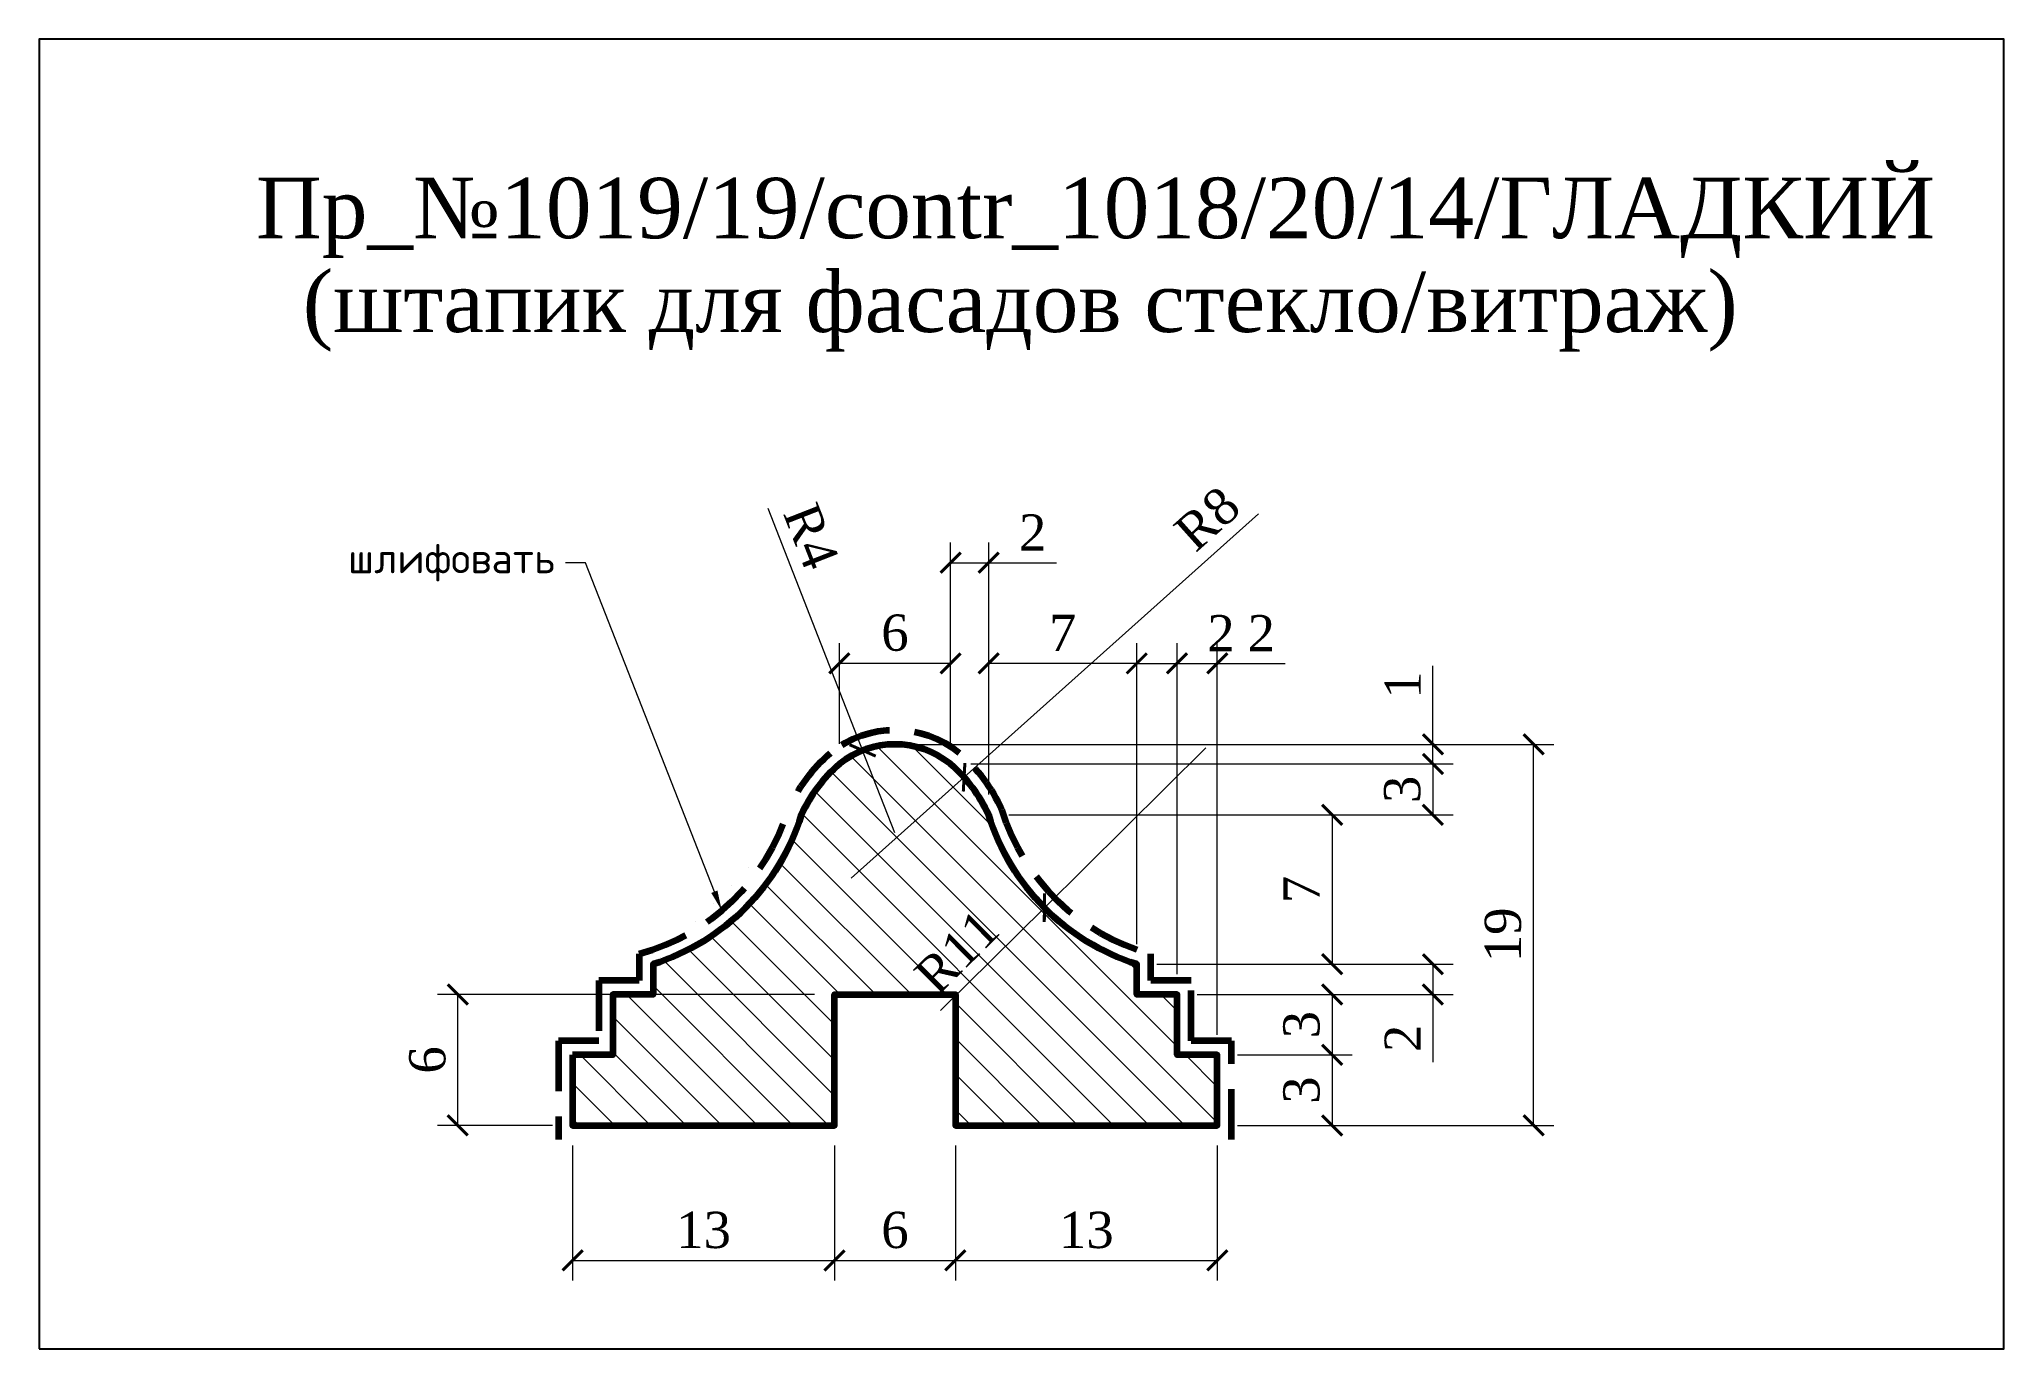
# Model space of a CAD drawing. Header units: millimetres. Extents: x 304796.6 to 304894.1, y -93094.1 to -93029.1.
import ezdxf
from ezdxf import colors
from ezdxf.entities.mleader import LeaderData, LeaderLine
from ezdxf.math import Vec2, Vec3

# ---------------------------------------------------------------- set-up
doc = ezdxf.new("R2010")
doc.units = ezdxf.units.MM
doc.header["$MEASUREMENT"] = 0
doc.linetypes.add('HIDDEN', pattern=[0.375, 0.25, -0.125])
doc.layers.add('Outside panel', color=7, linetype='Continuous', lineweight=18, true_color=0x7f5e57)
for name, color, linetype, lineweight in [('линия 50', 1, 'Continuous', 211), ('служебный слой РАЗМЕРЫ', 7, 'Continuous', 9), ('ШТАМП', 7, 'Continuous', 5)]:
    doc.layers.add(name, color=color, linetype=linetype, lineweight=lineweight)
doc.layers.add('размеры в модели', color=7, linetype='Continuous')
doc.styles.get("Standard").update_dxf_attribs({"font": 'times.ttf'})
doc.styles.add('ЕСКД профили текст', font='isocpeur.ttf')
doc.dimstyles.new('M_1', dxfattribs={"dimtxt": 1.8, "dimasz": 1, "dimexe": 1, "dimexo": 1, "dimgap": 0.6, "dimtad": 1, "dimdec": 0, "dimdsep": 46, "dimtxsty": 'Standard', "dimblk": 'ARCHTICK', "dimcen": -5, "dimclrd": 7, "dimclre": 7, "dimclrt": 7, "dimadec": 0, "dimazin": 0, "dimtfac": 1, "dimtdec": 0, "dimtmove": 0, "dimatfit": 3, "dimfxl": 1, "dimtolj": 1, "dimtzin": 0, "dimlwd": 5, "dimlwe": 5, "dimarcsym": 0})

# ---------------------------------------------------------------- blocks, each defined once
blk = doc.blocks.new('_ArchTick')
at = {"color": 0, "linetype": 'ByBlock', "const_width": 0.15}
blk.add_lwpolyline([(-0.5, -0.5), (0.5, 0.5)], dxfattribs=at)
blk = doc.blocks.new('*D13')
at = {"layer": 'Defpoints', "color": 0, "ltscale": 1000, "transparency": 16777216}
for p in [(304854.538, -93064.235), (304846.525, -93072.171)]:
    blk.add_point(p, dxfattribs=at)
at = {"layer": 'размеры в модели', "color": 7, "lineweight": 5, "ltscale": 1000, "transparency": 16777216}
for p in [(304854.538, -93064.235), (304841.366, -93077.28)]:
    blk.add_line(p, (304846.525, -93072.171), dxfattribs=at)
at = {"layer": 'размеры в модели', "color": 7, "lineweight": 5, "ltscale": 1000, "transparency": 16777216, "rotation": 44.72285677720224}
blk.add_blockref('_ArchTick', (304846.525, -93072.171), dxfattribs=at)
at = {"layer": 'размеры в модели', "color": 7, "ltscale": 1000, "transparency": 16777216, "insert": (304842.179, -93074.363), "char_height": 1.8, "attachment_point": 5, "rotation": 44.72286}
blk.add_mtext('\\A1;R11', dxfattribs=at)
blk = doc.blocks.new('*D14')
at = {"layer": 'Defpoints', "color": 0, "ltscale": 1000, "transparency": 16777216}
for p in [(304842.54, -93065.699), (304836.943, -93070.704)]:
    blk.add_point(p, dxfattribs=at)
at = {"layer": 'размеры в модели', "color": 7, "lineweight": 5, "ltscale": 1000, "transparency": 16777216}
for p in [(304857.157, -93052.629), (304836.943, -93070.704)]:
    blk.add_line(p, (304842.54, -93065.699), dxfattribs=at)
at = {"layer": 'размеры в модели', "color": 7, "lineweight": 5, "ltscale": 1000, "transparency": 16777216, "rotation": 221.8026846502654}
blk.add_blockref('_ArchTick', (304842.54, -93065.699), dxfattribs=at)
at = {"layer": 'размеры в модели', "color": 7, "ltscale": 1000, "transparency": 16777216, "insert": (304854.617, -93052.866), "char_height": 1.8, "attachment_point": 5, "rotation": 41.80268}
blk.add_mtext('\\A1;R8', dxfattribs=at)
blk = doc.blocks.new('*D15')
at = {"layer": 'Defpoints', "color": 0, "ltscale": 1000, "transparency": 16777216}
for p in [(304837.506, -93064.365), (304839.109, -93068.459)]:
    blk.add_point(p, dxfattribs=at)
at = {"layer": 'размеры в модели', "color": 7, "lineweight": 5, "ltscale": 1000, "transparency": 16777216}
for p in [(304832.796, -93052.339), (304839.109, -93068.459)]:
    blk.add_line(p, (304837.506, -93064.365), dxfattribs=at)
at = {"layer": 'размеры в модели', "color": 7, "lineweight": 5, "ltscale": 1000, "transparency": 16777216, "rotation": 291.385567467679}
blk.add_blockref('_ArchTick', (304837.506, -93064.365), dxfattribs=at)
at = {"layer": 'размеры в модели', "color": 7, "ltscale": 1000, "transparency": 16777216, "insert": (304834.952, -93053.731), "char_height": 1.8, "attachment_point": 5, "rotation": 291.38557}
blk.add_mtext('\\A1;R4', dxfattribs=at)
blk = doc.blocks.new('*D6')
at = {"layer": 'Defpoints', "color": 0, "ltscale": 1000, "transparency": 16777216}
for p in [(304839.109, -93064.063), (304865.809, -93064.063), (304841.869, -93065.038)]:
    blk.add_point(p, dxfattribs=at)
at = {"layer": 'размеры в модели', "color": 7, "lineweight": 5, "ltscale": 1000, "transparency": 16777216}
for p, q in [((304865.809, -93064.063), (304865.809, -93060.17)), ((304840.109, -93064.063), (304866.809, -93064.063)), ((304865.809, -93065.038), (304865.809, -93064.063)), ((304842.869, -93065.038), (304866.809, -93065.038)), ((304865.809, -93065.038), (304865.809, -93066.038))]:
    blk.add_line(p, q, dxfattribs=at)
for p, rotation in [((304865.809, -93064.063), 270), ((304865.809, -93065.038), 90)]:
    blk.add_blockref('_ArchTick', p, dxfattribs=dict(at, rotation=rotation))
at = {"layer": 'размеры в модели', "color": 7, "ltscale": 1000, "transparency": 16777216, "insert": (304864.309, -93061.116), "char_height": 1.8, "attachment_point": 5, "rotation": 90}
blk.add_mtext('\\A1;1', dxfattribs=at)
blk = doc.blocks.new('*D7')
at = {"layer": 'Defpoints', "color": 0, "ltscale": 1000, "transparency": 16777216}
for p in [(304839.109, -93064.063), (304870.809, -93064.063), (304855.109, -93082.979)]:
    blk.add_point(p, dxfattribs=at)
at = {"layer": 'размеры в модели', "color": 7, "lineweight": 5, "ltscale": 1000, "transparency": 16777216}
for p, q in [((304840.109, -93064.063), (304871.809, -93064.063)), ((304870.809, -93082.979), (304870.809, -93064.063)), ((304856.109, -93082.979), (304871.809, -93082.979))]:
    blk.add_line(p, q, dxfattribs=at)
for p, rotation in [((304870.809, -93064.063), 90), ((304870.809, -93082.979), 270)]:
    blk.add_blockref('_ArchTick', p, dxfattribs=dict(at, rotation=rotation))
at = {"layer": 'размеры в модели', "color": 7, "ltscale": 1000, "transparency": 16777216, "insert": (304869.29, -93073.521), "char_height": 1.8, "attachment_point": 5, "rotation": 90}
blk.add_mtext('\\A1;19', dxfattribs=at)
blk = doc.blocks.new('*D8')
at = {"layer": 'Defpoints', "color": 0, "ltscale": 1000, "transparency": 16777216}
for p in [(304855.109, -93079.479), (304855.109, -93082.979), (304860.809, -93082.979)]:
    blk.add_point(p, dxfattribs=at)
at = {"layer": 'размеры в модели', "color": 7, "lineweight": 5, "ltscale": 1000, "transparency": 16777216}
for p, q in [((304856.109, -93079.479), (304861.809, -93079.479)), ((304860.809, -93079.479), (304860.809, -93082.979)), ((304856.109, -93082.979), (304861.809, -93082.979))]:
    blk.add_line(p, q, dxfattribs=at)
for p, rotation in [((304860.809, -93079.479), 90), ((304860.809, -93082.979), 270)]:
    blk.add_blockref('_ArchTick', p, dxfattribs=dict(at, rotation=rotation))
at = {"layer": 'размеры в модели', "color": 7, "ltscale": 1000, "transparency": 16777216, "insert": (304859.293, -93081.229), "char_height": 1.8, "attachment_point": 5, "rotation": 90}
blk.add_mtext('\\A1;3', dxfattribs=at)
blk = doc.blocks.new('*D9')
at = {"layer": 'Defpoints', "color": 0, "ltscale": 1000, "transparency": 16777216}
for p in [(304853.109, -93076.479), (304855.109, -93079.479), (304860.809, -93079.479)]:
    blk.add_point(p, dxfattribs=at)
at = {"layer": 'размеры в модели', "color": 7, "lineweight": 5, "ltscale": 1000, "transparency": 16777216}
for p, q in [((304854.109, -93076.479), (304861.809, -93076.479)), ((304860.809, -93076.479), (304860.809, -93079.479)), ((304856.109, -93079.479), (304861.809, -93079.479))]:
    blk.add_line(p, q, dxfattribs=at)
for p, rotation in [((304860.809, -93076.479), 90), ((304860.809, -93079.479), 270)]:
    blk.add_blockref('_ArchTick', p, dxfattribs=dict(at, rotation=rotation))
at = {"layer": 'размеры в модели', "color": 7, "ltscale": 1000, "transparency": 16777216, "insert": (304859.293, -93077.979), "char_height": 1.8, "attachment_point": 5, "rotation": 90}
blk.add_mtext('\\A1;3', dxfattribs=at)
blk = doc.blocks.new('*D10')
at = {"layer": 'Defpoints', "color": 0, "ltscale": 1000, "transparency": 16777216}
for p in [(304851.109, -93074.979), (304853.109, -93076.479), (304865.809, -93076.479)]:
    blk.add_point(p, dxfattribs=at)
at = {"layer": 'размеры в модели', "color": 7, "lineweight": 5, "ltscale": 1000, "transparency": 16777216}
for p, q in [((304852.109, -93074.979), (304866.809, -93074.979)), ((304865.809, -93074.979), (304865.809, -93076.479)), ((304854.109, -93076.479), (304866.809, -93076.479)), ((304865.809, -93076.479), (304865.809, -93079.84))]:
    blk.add_line(p, q, dxfattribs=at)
for p, rotation in [((304865.809, -93074.979), 90), ((304865.809, -93076.479), 270)]:
    blk.add_blockref('_ArchTick', p, dxfattribs=dict(at, rotation=rotation))
at = {"layer": 'размеры в модели', "color": 7, "ltscale": 1000, "transparency": 16777216, "insert": (304864.309, -93078.66), "char_height": 1.8, "attachment_point": 5, "rotation": 90}
blk.add_mtext('\\A1;2', dxfattribs=at)
blk = doc.blocks.new('*D11')
at = {"layer": 'Defpoints', "color": 0, "ltscale": 1000, "transparency": 16777216}
for p in [(304843.761, -93067.56), (304851.109, -93074.979), (304860.809, -93074.979)]:
    blk.add_point(p, dxfattribs=at)
at = {"layer": 'размеры в модели', "color": 7, "lineweight": 5, "ltscale": 1000, "transparency": 16777216}
for p, q in [((304844.761, -93067.56), (304861.809, -93067.56)), ((304860.809, -93067.56), (304860.809, -93074.979)), ((304852.109, -93074.979), (304861.809, -93074.979))]:
    blk.add_line(p, q, dxfattribs=at)
for p, rotation in [((304860.809, -93067.56), 90), ((304860.809, -93074.979), 270)]:
    blk.add_blockref('_ArchTick', p, dxfattribs=dict(at, rotation=rotation))
at = {"layer": 'размеры в модели', "color": 7, "ltscale": 1000, "transparency": 16777216, "insert": (304859.29, -93071.269), "char_height": 1.8, "attachment_point": 5, "rotation": 90}
blk.add_mtext('\\A1;7', dxfattribs=at)
blk = doc.blocks.new('*D12')
at = {"layer": 'Defpoints', "color": 0, "ltscale": 1000, "transparency": 16777216}
for p in [(304841.869, -93065.038), (304843.761, -93067.56), (304865.809, -93067.56)]:
    blk.add_point(p, dxfattribs=at)
at = {"layer": 'размеры в модели', "color": 7, "lineweight": 5, "ltscale": 1000, "transparency": 16777216}
for p, q in [((304842.869, -93065.038), (304866.809, -93065.038)), ((304865.809, -93065.038), (304865.809, -93067.56)), ((304844.761, -93067.56), (304866.809, -93067.56))]:
    blk.add_line(p, q, dxfattribs=at)
for p, rotation in [((304865.809, -93065.038), 90), ((304865.809, -93067.56), 270)]:
    blk.add_blockref('_ArchTick', p, dxfattribs=dict(at, rotation=rotation))
at = {"layer": 'размеры в модели', "color": 7, "ltscale": 1000, "transparency": 16777216, "insert": (304864.293, -93066.299), "char_height": 1.8, "attachment_point": 5, "rotation": 90}
blk.add_mtext('\\A1;3', dxfattribs=at)
blk = doc.blocks.new('*D16')
at = {"layer": 'Defpoints', "color": 0, "ltscale": 1000, "transparency": 16777216}
for p in [(304843.761, -93055.046), (304841.869, -93065.038), (304843.761, -93067.56)]:
    blk.add_point(p, dxfattribs=at)
at = {"layer": 'размеры в модели', "color": 7, "lineweight": 5, "ltscale": 1000, "transparency": 16777216}
for p, q in [((304841.869, -93064.038), (304841.869, -93054.046)), ((304843.761, -93066.56), (304843.761, -93054.046)), ((304841.869, -93055.046), (304843.761, -93055.046)), ((304843.761, -93055.046), (304847.123, -93055.046))]:
    blk.add_line(p, q, dxfattribs=at)
at = {"layer": 'размеры в модели', "color": 7, "lineweight": 5, "ltscale": 1000, "transparency": 16777216, "rotation": 180}
blk.add_blockref('_ArchTick', (304841.869, -93055.046), dxfattribs=at)
at = {"layer": 'размеры в модели', "color": 7, "lineweight": 5, "ltscale": 1000, "transparency": 16777216}
blk.add_blockref('_ArchTick', (304843.761, -93055.046), dxfattribs=at)
at = {"layer": 'размеры в модели', "color": 7, "ltscale": 1000, "transparency": 16777216, "insert": (304845.942, -93053.546), "char_height": 1.8, "attachment_point": 5}
blk.add_mtext('\\A1;2', dxfattribs=at)
blk = doc.blocks.new('*D17')
at = {"layer": 'Defpoints', "color": 0, "ltscale": 1000, "transparency": 16777216}
for p in [(304836.348, -93060.046), (304836.348, -93065.038), (304841.869, -93065.038)]:
    blk.add_point(p, dxfattribs=at)
at = {"layer": 'размеры в модели', "color": 7, "lineweight": 5, "ltscale": 1000, "transparency": 16777216}
for p, q in [((304836.348, -93064.038), (304836.348, -93059.046)), ((304841.869, -93064.038), (304841.869, -93059.046)), ((304841.869, -93060.046), (304836.348, -93060.046))]:
    blk.add_line(p, q, dxfattribs=at)
at = {"layer": 'размеры в модели', "color": 7, "lineweight": 5, "ltscale": 1000, "transparency": 16777216, "rotation": 180}
blk.add_blockref('_ArchTick', (304836.348, -93060.046), dxfattribs=at)
at = {"layer": 'размеры в модели', "color": 7, "lineweight": 5, "ltscale": 1000, "transparency": 16777216}
blk.add_blockref('_ArchTick', (304841.869, -93060.046), dxfattribs=at)
at = {"layer": 'размеры в модели', "color": 7, "ltscale": 1000, "transparency": 16777216, "insert": (304839.109, -93058.53), "char_height": 1.8, "attachment_point": 5}
blk.add_mtext('\\A1;6', dxfattribs=at)
blk = doc.blocks.new('*D18')
at = {"layer": 'Defpoints', "color": 0, "ltscale": 1000, "transparency": 16777216}
for p in [(304843.761, -93060.046), (304843.761, -93067.56), (304851.109, -93074.979)]:
    blk.add_point(p, dxfattribs=at)
at = {"layer": 'размеры в модели', "color": 7, "lineweight": 5, "ltscale": 1000, "transparency": 16777216}
for p, q in [((304843.761, -93066.56), (304843.761, -93059.046)), ((304851.109, -93073.979), (304851.109, -93059.046)), ((304851.109, -93060.046), (304843.761, -93060.046))]:
    blk.add_line(p, q, dxfattribs=at)
at = {"layer": 'размеры в модели', "color": 7, "lineweight": 5, "ltscale": 1000, "transparency": 16777216, "rotation": 180}
blk.add_blockref('_ArchTick', (304843.761, -93060.046), dxfattribs=at)
at = {"layer": 'размеры в модели', "color": 7, "lineweight": 5, "ltscale": 1000, "transparency": 16777216}
blk.add_blockref('_ArchTick', (304851.109, -93060.046), dxfattribs=at)
at = {"layer": 'размеры в модели', "color": 7, "ltscale": 1000, "transparency": 16777216, "insert": (304847.435, -93058.528), "char_height": 1.8, "attachment_point": 5}
blk.add_mtext('\\A1;7', dxfattribs=at)
blk = doc.blocks.new('*D19')
at = {"layer": 'Defpoints', "color": 0, "ltscale": 1000, "transparency": 16777216}
for p in [(304855.109, -93060.046), (304853.109, -93076.479), (304855.109, -93079.479)]:
    blk.add_point(p, dxfattribs=at)
at = {"layer": 'размеры в модели', "color": 7, "lineweight": 5, "ltscale": 1000, "transparency": 16777216}
for p, q in [((304853.109, -93075.479), (304853.109, -93059.046)), ((304855.109, -93078.479), (304855.109, -93059.046)), ((304853.109, -93060.046), (304855.109, -93060.046)), ((304855.109, -93060.046), (304858.47, -93060.046))]:
    blk.add_line(p, q, dxfattribs=at)
at = {"layer": 'размеры в модели', "color": 7, "lineweight": 5, "ltscale": 1000, "transparency": 16777216, "rotation": 180}
blk.add_blockref('_ArchTick', (304853.109, -93060.046), dxfattribs=at)
at = {"layer": 'размеры в модели', "color": 7, "lineweight": 5, "ltscale": 1000, "transparency": 16777216}
blk.add_blockref('_ArchTick', (304855.109, -93060.046), dxfattribs=at)
at = {"layer": 'размеры в модели', "color": 7, "ltscale": 1000, "transparency": 16777216, "insert": (304857.289, -93058.546), "char_height": 1.8, "attachment_point": 5}
blk.add_mtext('\\A1;2', dxfattribs=at)
blk = doc.blocks.new('*D20')
at = {"layer": 'Defpoints', "color": 0, "ltscale": 1000, "transparency": 16777216}
for p in [(304853.109, -93060.046), (304851.109, -93074.979), (304853.109, -93076.479)]:
    blk.add_point(p, dxfattribs=at)
at = {"layer": 'размеры в модели', "color": 7, "lineweight": 5, "ltscale": 1000, "transparency": 16777216}
for p, q in [((304851.109, -93073.979), (304851.109, -93059.046)), ((304853.109, -93075.479), (304853.109, -93059.046)), ((304851.109, -93060.046), (304853.109, -93060.046)), ((304853.109, -93060.046), (304856.47, -93060.046))]:
    blk.add_line(p, q, dxfattribs=at)
at = {"layer": 'размеры в модели', "color": 7, "lineweight": 5, "ltscale": 1000, "transparency": 16777216, "rotation": 180}
blk.add_blockref('_ArchTick', (304851.109, -93060.046), dxfattribs=at)
at = {"layer": 'размеры в модели', "color": 7, "lineweight": 5, "ltscale": 1000, "transparency": 16777216}
blk.add_blockref('_ArchTick', (304853.109, -93060.046), dxfattribs=at)
at = {"layer": 'размеры в модели', "color": 7, "ltscale": 1000, "transparency": 16777216, "insert": (304855.289, -93058.546), "char_height": 1.8, "attachment_point": 5}
blk.add_mtext('\\A1;2', dxfattribs=at)

msp = doc.modelspace()

# ---------------------------------------------------------------- hatches: boundary and pattern name
at = {"layer": 'Outside panel', "ltscale": 1000}
h = msp.add_hatch(dxfattribs=at)
h.set_pattern_fill('ANSI31', color=256, scale=10, angle=90)
h.set_pattern_definition([(135, (-2322.9787, -1987.734), (-0.8838834765, -0.8838834765), [])])
edge = h.paths.add_edge_path()
edge.add_line((304823.109, -93079.479), (304823.109, -93082.979))
edge.add_line((304823.109, -93082.979), (304836.109, -93082.979))
edge.add_line((304836.109, -93082.979), (304836.109, -93076.479))
edge.add_line((304836.109, -93076.479), (304842.109, -93076.479))
edge.add_line((304842.109, -93076.479), (304842.109, -93082.979))
edge.add_line((304842.109, -93082.979), (304855.109, -93082.979))
edge.add_line((304855.109, -93082.979), (304855.109, -93079.479))
edge.add_line((304855.109, -93079.479), (304853.109, -93079.479))
edge.add_line((304853.109, -93079.479), (304853.109, -93076.479))
edge.add_line((304853.109, -93076.479), (304851.109, -93076.479))
edge.add_line((304851.109, -93076.479), (304851.109, -93074.979))
edge.add_arc((304854.538, -93064.235), 11.278, 197.14768, 252.29803, ccw=False)
edge.add_arc((304836.943, -93070.704), 7.508, 24.75318, 48.99555)
edge.add_arc((304839.109, -93068.459), 4.396, 51.09657, 128.90343)
edge.add_arc((304841.274, -93070.704), 7.508, 131.00445, 155.24682)
edge.add_arc((304823.679, -93064.235), 11.278, 287.70197, 342.85232, ccw=False)
edge.add_line((304827.108, -93074.979), (304827.108, -93076.479))
edge.add_line((304827.108, -93076.479), (304825.108, -93076.479))
edge.add_line((304825.108, -93076.479), (304825.108, -93079.479))
edge.add_line((304825.108, -93079.479), (304823.109, -93079.479))

# ---------------------------------------------------------------- linework, layer by layer
at = {"color": 6, "ltscale": 1000}
msp.add_lwpolyline([(304796.639, -93094.064), (304894.139, -93094.064), (304894.139, -93029.064), (304796.639, -93029.064)], close=True, dxfattribs=at)
at = {"layer": 'линия 50', "color": 1, "linetype": 'HIDDEN', "ltscale": 10, "true_color": 0xff0909}
msp.add_lwpolyline([(304855.809, -93083.679), (304855.809, -93078.779), (304853.809, -93078.779), (304853.809, -93075.779), (304851.809, -93075.779), (304851.809, -93074.455, -0.259281), (304844.417, -93067.311, 0.108052), (304842.319, -93064.501, 0.354608), (304835.898, -93064.501, 0.108052), (304833.8, -93067.311, -0.259281), (304826.408, -93074.455), (304826.408, -93075.779), (304824.408, -93075.779), (304824.408, -93078.779), (304822.409, -93078.779), (304822.409, -93083.679)], format="xyb", dxfattribs=at)
at = {"layer": 'линия 50', "color": 7}
msp.add_lwpolyline([(304823.109, -93079.479), (304823.109, -93082.979), (304836.109, -93082.979), (304836.109, -93076.479), (304842.109, -93076.479), (304842.109, -93082.979), (304855.109, -93082.979), (304855.109, -93079.479), (304853.109, -93079.479), (304853.109, -93076.479), (304851.109, -93076.479), (304851.109, -93074.979, -0.245394), (304843.761, -93067.56, 0.106174), (304841.869, -93065.038, 0.35317), (304836.348, -93065.038, 0.106174), (304834.456, -93067.56, -0.245394), (304827.108, -93074.979), (304827.108, -93076.479), (304825.108, -93076.479), (304825.108, -93079.479)], format="xyb", close=True, dxfattribs=at)

# ---------------------------------------------------------------- texts
at = {"layer": 'ШТАМП', "color": 0, "lineweight": -3}
for s, p in [('Пр_№1019/19/contr_1018/20/14/ГЛАДКИЙ', (304807.39, -93038.938)), ('(штапик для фасадов стекло/витраж)', (304809.716, -93043.596))]:
    msp.add_text(s, height=3, dxfattribs=at).set_placement(p)

# ---------------------------------------------------------------- dimensions: what is measured, and where the dimension line sits
at = {"layer": 'размеры в модели', "color": 0, "ltscale": 1000}
for center, mpoint, picture, middle in [((304836.943, -93070.704), (304842.54, -93065.699), '*D14', (304855.628, -93053.996)), ((304839.109, -93068.459), (304837.506, -93064.365), '*D15', (304833.555, -93054.278))]:
    dim = msp.add_radius_dim(center=center, mpoint=mpoint, dimstyle='M_1', dxfattribs=at)
    dim.commit()
    dim.dimension.update_dxf_attribs({"geometry": picture, "text_midpoint": middle, "dimtype": 132})
for base, p1, p2, picture, middle in [((304843.761, -93055.046), (304841.869, -93065.038), (304843.761, -93067.56), '*D16', (304845.942, -93053.546)), ((304836.348, -93060.046), (304841.869, -93065.038), (304836.348, -93065.038), '*D17', (304839.109, -93058.53)), ((304843.761, -93060.046), (304851.109, -93074.979), (304843.761, -93067.56), '*D18', (304847.435, -93058.528)), ((304853.109, -93060.046), (304851.109, -93074.979), (304853.109, -93076.479), '*D20', (304855.289, -93058.546)), ((304855.109, -93060.046), (304853.109, -93076.479), (304855.109, -93079.479), '*D19', (304857.289, -93058.546))]:
    dim = msp.add_linear_dim(base=base, p1=p1, p2=p2, dimstyle='M_1', dxfattribs=at)
    dim.commit()
    dim.dimension.update_dxf_attribs({"geometry": picture, "text_midpoint": middle})
for base, p1, p2, picture, middle in [((304865.809, -93064.063), (304841.869, -93065.038), (304839.109, -93064.063), '*D6', (304864.309, -93061.116)), ((304870.809, -93064.063), (304855.109, -93082.979), (304839.109, -93064.063), '*D7', (304869.29, -93073.521)), ((304865.809, -93067.56), (304841.869, -93065.038), (304843.761, -93067.56), '*D12', (304864.293, -93066.299)), ((304860.809, -93074.979), (304843.761, -93067.56), (304851.109, -93074.979), '*D11', (304859.29, -93071.269)), ((304865.808542437, -93076.478806461), (304851.108668342, -93074.978806461), (304853.108605388, -93076.478806461), '*D10', (304864.308542437, -93078.659556281)), ((304860.809, -93079.479), (304853.109, -93076.479), (304855.109, -93079.479), '*D9', (304859.293, -93077.979)), ((304860.808542437, -93082.978806461), (304855.108542435, -93079.478806462), (304855.108542435, -93082.978806461), '*D8', (304859.292969257, -93081.228806461))]:
    dim = msp.add_linear_dim(base=base, p1=p1, p2=p2, angle=90, dimstyle='M_1', dxfattribs=at)
    dim.commit()
    dim.dimension.update_dxf_attribs({"geometry": picture, "text_midpoint": middle})
dim = msp.add_radius_dim(center=(304854.538, -93064.235), mpoint=(304846.525, -93072.171), dimstyle='M_1', dxfattribs=at)
dim.commit()
dim.dimension.update_dxf_attribs({"geometry": '*D13', "text_midpoint": (304842.179, -93074.363)})
msp.add_linear_dim(base=(304817.408542436, -93076.478806462), p1=(304823.108542435, -93082.978806461), p2=(304836.108542435, -93076.478806462), angle=90, dimstyle='M_1', dxfattribs=at).render()
for base, p1, p2 in [((304836.109, -93089.679), (304823.109, -93082.979), (304836.109, -93082.979)), ((304842.109, -93089.679), (304836.109, -93082.979), (304842.109, -93082.979)), ((304855.109, -93089.679), (304842.109, -93082.979), (304855.109, -93082.979))]:
    msp.add_linear_dim(base=base, p1=p1, p2=p2, dimstyle='M_1', dxfattribs=at).render()

# ---------------------------------------------------------------- leaders
at = {"layer": 'служебный слой РАЗМЕРЫ'}
ml = msp.add_multileader_mtext('Standard', dxfattribs=at)
ml.set_content('\\A1;шлифовать', color=256, style='ЕСКД профили текст')
ml.set_leader_properties(color=256, linetype='ByLayer', lineweight=-1)
ml.build(insert=Vec2(0, 0))
ml.multileader.update_dxf_attribs({"dogleg_length": 1, "arrow_head_size": 1})
ctx = ml.context
ctx.base_point, ctx.char_height, ctx.arrow_head_size, ctx.landing_gap_size, ctx.plane_origin = Vec3(304811.549, -93055.046), 1.5, 1, 0.5, Vec3(304831.617, -93051.108)
ctx.text_align_type = 2
notes = []
notes.append((ctx, [(0, (1, 1, 0), (304823.749, -93055.046), (-1, 0), 1, [(0, [(304830.51, -93072.311)], 0, [])])]))
ctx.mtext.insert, ctx.mtext.alignment, ctx.mtext.flow_direction = Vec3(304822.249, -93054.071), 3, 5
for ctx, leaders in notes:
    for number, flags, end, landing, length, lines in leaders:
        leader = LeaderData()
        leader.index, (leader.has_last_leader_line, leader.has_dogleg_vector, leader.attachment_direction) = number, flags
        leader.last_leader_point, leader.dogleg_vector, leader.dogleg_length = Vec3(end), Vec3(landing), length
        for number, points, colour, breaks in lines:
            line = LeaderLine()
            line.index, line.vertices, line.color, line.breaks = number, Vec3.list(points), colors.encode_raw_color(colour), breaks
            leader.lines.append(line)
        ctx.leaders.append(leader)

doc.saveas('drawing.dxf')
